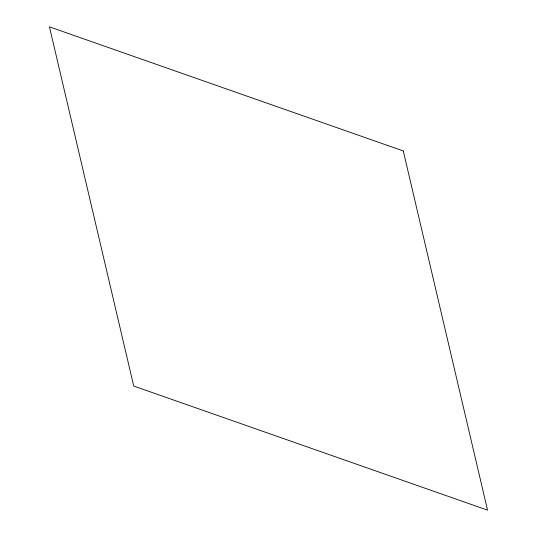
<?xml version="1.0" encoding="UTF-8"?>
<svg xmlns="http://www.w3.org/2000/svg" width="537" height="537" viewBox="0 0 537 537"><rect width="100%" height="100%" fill="white"/><g stroke="black" fill="none" stroke-linecap="round" stroke-linejoin="round"><path stroke-width="0.81" d="M403.274 150.957L49.451 26.85L133.726 386.043L487.549 510.15L403.274 150.957"/></g></svg>
